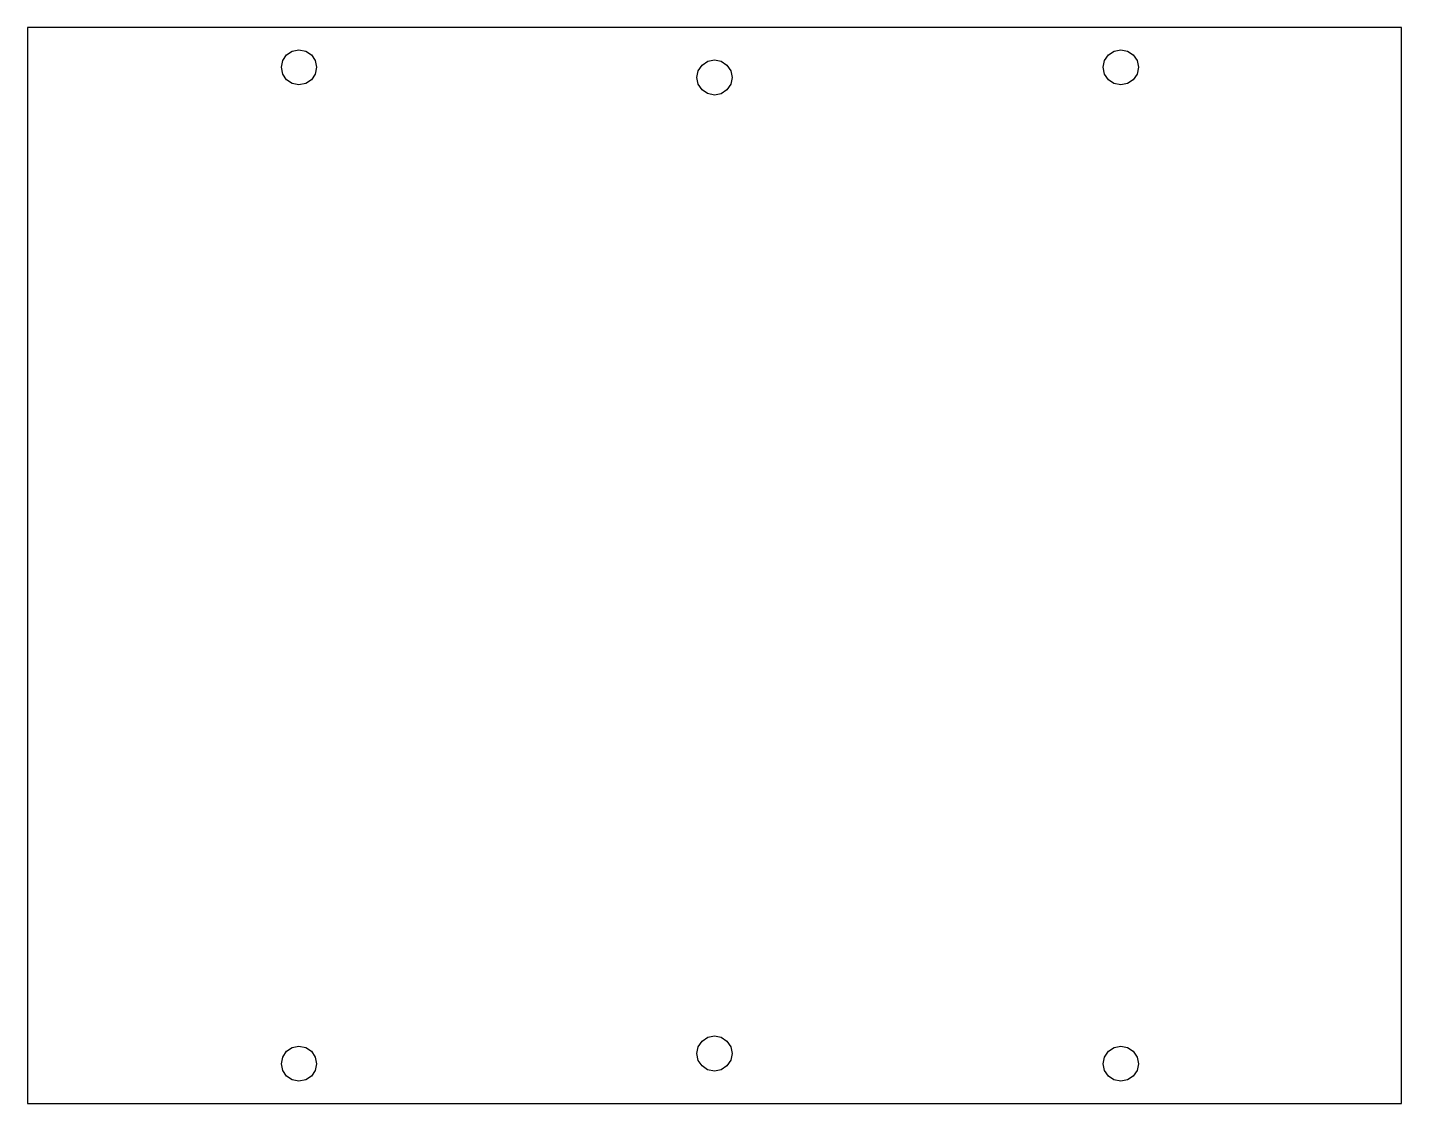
# Model space of a CAD drawing. Extents: x 0 to 125, y 0 to 98.
import ezdxf

# ---------------------------------------------------------------- set-up
doc = ezdxf.new("R2010")
doc.units = 0

msp = doc.modelspace()

# ---------------------------------------------------------------- linework, layer by layer
at = {"layer": 'Capa 1'}
for p, q in [((0.04157, 97.9583), (0.04157, 0.04175)), ((125.042, 97.9583), (0.04157, 97.9583)), ((125.042, 0.04175), (125.042, 97.9583)), ((23.263133, 94.949219), (23.609915, 95.468427)), ((23.609915, 95.468427), (24.12901, 95.815378)), ((24.12901, 95.815378), (24.74137, 95.93724)), ((24.74137, 95.93724), (25.35373, 95.815378)), ((24.74137, 95.93724), (24.74137, 95.93724)), ((25.35373, 95.815378), (25.872825, 95.468427)), ((25.872825, 95.468427), (26.219607, 94.949219)), ((61.92931, 94.888298), (62.54167, 95.01016)), ((62.54167, 95.01016), (63.15419, 94.888448)), ((62.54167, 95.01016), (62.54167, 95.01016)), ((98.029133, 94.949219), (98.375915, 95.468427)), ((98.375915, 95.468427), (98.89501, 95.815378)), ((98.89501, 95.815378), (99.50737, 95.93724)), ((99.50737, 95.93724), (100.11989, 95.815528)), ((99.50737, 95.93724), (99.50737, 95.93724)), ((100.11989, 95.815528), (100.639161, 95.468611)), ((100.639161, 95.468611), (100.986078, 94.94934)), ((23.14147, 94.33682), (23.263133, 94.949219)), ((23.267225, 93.714084), (23.14147, 94.33682)), ((26.34127, 94.33682), (26.215515, 93.714084)), ((26.219607, 94.949219), (26.34127, 94.33682)), ((60.94177, 93.40974), (61.063433, 94.022139)), ((61.063433, 94.022139), (61.410215, 94.541347)), ((61.410215, 94.541347), (61.92931, 94.888298)), ((63.15419, 94.888448), (63.673461, 94.541531)), ((63.673461, 94.541531), (64.020378, 94.02226)), ((64.020378, 94.02226), (64.14209, 93.40974)), ((97.90747, 94.33682), (98.029133, 94.949219)), ((98.033225, 93.714084), (97.90747, 94.33682)), ((101.10779, 94.33682), (100.985928, 93.72446)), ((100.986078, 94.94934), (101.10779, 94.33682)), ((23.610099, 93.205549), (23.267225, 93.714084)), ((24.118634, 92.862675), (23.610099, 93.205549)), ((24.74137, 92.73692), (24.118634, 92.862675)), ((25.364106, 92.862675), (24.74137, 92.73692)), ((25.872641, 93.205549), (25.364106, 92.862675)), ((26.215515, 93.714084), (25.872641, 93.205549)), ((61.067525, 92.787004), (60.94177, 93.40974)), ((61.410399, 92.278469), (61.067525, 92.787004)), ((64.020228, 92.79738), (63.673277, 92.278285)), ((64.14209, 93.40974), (64.020228, 92.79738)), ((98.376099, 93.205549), (98.033225, 93.714084)), ((98.884634, 92.862675), (98.376099, 93.205549)), ((99.50737, 92.73692), (98.884634, 92.862675)), ((100.119769, 92.858583), (99.50737, 92.73692)), ((100.638977, 93.205365), (100.119769, 92.858583)), ((100.985928, 93.72446), (100.638977, 93.205365)), ((61.918934, 91.935595), (61.410399, 92.278469)), ((62.54167, 91.80984), (61.918934, 91.935595)), ((63.154069, 91.931503), (62.54167, 91.80984)), ((63.673277, 92.278285), (63.154069, 91.931503)), ((23.609915, 4.794377), (24.12901, 5.141328)), ((24.12901, 5.141328), (24.74137, 5.26319)), ((24.74137, 5.26319), (25.35373, 5.141328)), ((24.74137, 5.26319), (24.74137, 5.26319)), ((25.35373, 5.141328), (25.872825, 4.794377)), ((60.94177, 4.58985), (61.063435, 5.202246)), ((61.063435, 5.202246), (61.410219, 5.721451)), ((61.410219, 5.721451), (61.929313, 6.068399)), ((61.929313, 6.068399), (62.54167, 6.19026)), ((62.54167, 6.19026), (63.154187, 6.068549)), ((62.54167, 6.19026), (62.54167, 6.19026)), ((63.154187, 6.068549), (63.673457, 5.721634)), ((63.673457, 5.721634), (64.020375, 5.202366)), ((64.020375, 5.202366), (64.14209, 4.58985)), ((98.375915, 4.794377), (98.89501, 5.141328)), ((98.89501, 5.141328), (99.50737, 5.26319)), ((99.50737, 5.26319), (100.11989, 5.141478)), ((99.50737, 5.26319), (99.50737, 5.26319)), ((100.11989, 5.141478), (100.639161, 4.794561)), ((23.14147, 3.66277), (23.263133, 4.275169)), ((23.263133, 4.275169), (23.609915, 4.794377)), ((25.872825, 4.794377), (26.219607, 4.275169)), ((26.219607, 4.275169), (26.34127, 3.66277)), ((61.067522, 3.967111), (60.94177, 4.58985)), ((61.410396, 3.458573), (61.067522, 3.967111)), ((64.020231, 3.977487), (63.673281, 3.458389)), ((64.14209, 4.58985), (64.020231, 3.977487)), ((97.90747, 3.66277), (98.029133, 4.275169)), ((98.029133, 4.275169), (98.375915, 4.794377)), ((100.639161, 4.794561), (100.986078, 4.27529)), ((100.986078, 4.27529), (101.10779, 3.66277)), ((23.267225, 3.040034), (23.14147, 3.66277)), ((23.610099, 2.531499), (23.267225, 3.040034)), ((24.118634, 2.188625), (23.610099, 2.531499)), ((25.872641, 2.531499), (25.364106, 2.188625)), ((26.215515, 3.040034), (25.872641, 2.531499)), ((26.34127, 3.66277), (26.215515, 3.040034)), ((61.918932, 3.115696), (61.410396, 3.458573)), ((62.54167, 2.98994), (61.918932, 3.115696)), ((63.154072, 3.111604), (62.54167, 2.98994)), ((63.673281, 3.458389), (63.154072, 3.111604)), ((98.033225, 3.040034), (97.90747, 3.66277)), ((98.376099, 2.531499), (98.033225, 3.040034)), ((98.884634, 2.188625), (98.376099, 2.531499)), ((100.638977, 2.531315), (100.119769, 2.184533)), ((100.985928, 3.05041), (100.638977, 2.531315)), ((101.10779, 3.66277), (100.985928, 3.05041)), ((24.74137, 2.06287), (24.118634, 2.188625)), ((25.364106, 2.188625), (24.74137, 2.06287)), ((99.50737, 2.06287), (98.884634, 2.188625)), ((100.119769, 2.184533), (99.50737, 2.06287)), ((0.04157, 0.04175), (125.042, 0.04175))]:
    msp.add_line(p, q, dxfattribs=at)

doc.saveas('drawing.dxf')
